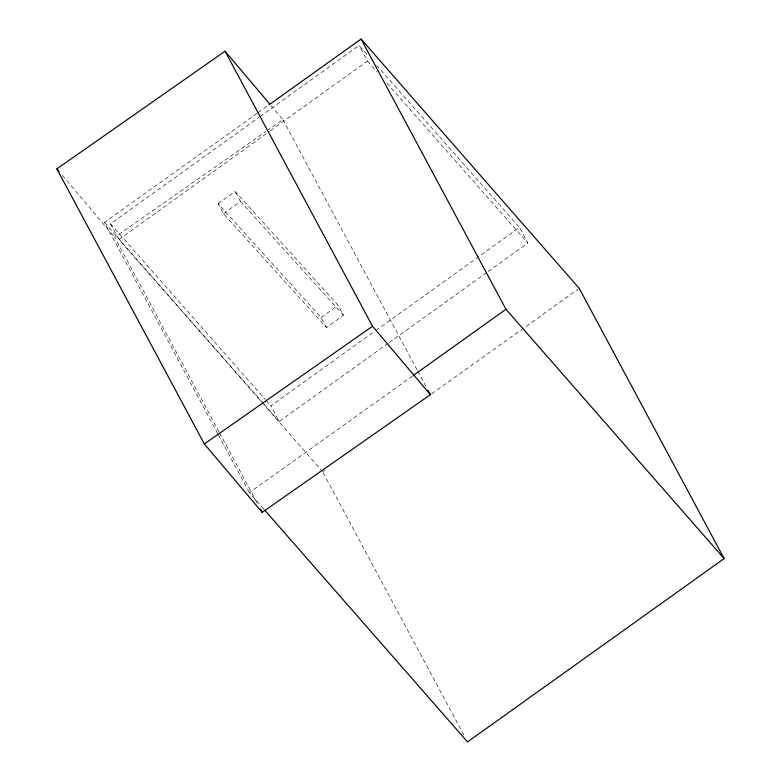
<?xml version="1.0" encoding="UTF-8"?>
<svg xmlns="http://www.w3.org/2000/svg" width="781" height="781" viewBox="0 0 781 781"><rect width="100%" height="100%" fill="white"/><g stroke="black" fill="none" stroke-linecap="round" stroke-linejoin="round"><path stroke-width="0.59" stroke-dasharray="3.9 2.93" d="M218.153 203.763L235.091 191.413L338.085 305.244L343.425 315.192L326.487 327.542L223.493 213.711L218.153 203.763L321.157 317.594L326.487 327.542M223.493 213.711L240.431 201.361L235.091 191.413M321.157 317.594L338.085 305.244M263.148 403.162L118.888 239.474L110.511 223.844L259.058 117.238M260.053 116.525L359.084 45.454L367.949 55.51M118.888 239.474L269.425 131.442M270.411 130.73L367.46 61.074L359.084 45.454M388.196 343.269L279.266 421.447L270.88 405.827L374.87 331.193M375.856 330.49L519.453 227.427L376.813 65.565M389.192 342.556L487.237 272.198M488.223 271.485L527.839 243.057L519.453 227.427M217.753 433.65L104.478 222.409L257.047 113.382M258.033 112.679L267.942 105.601M263.812 509.124L249.373 492.626L412.837 375.817M322.66 471.734L324.642 470.318M431.639 393.858L578.252 289.087M218.983 431.786L114.7 237.317L265.979 131.462M266.975 130.769L282.898 119.62L271.173 105.757M240.431 201.361L343.425 315.192M367.46 61.074L377.135 72.047M386.8 83.03L527.839 243.057M110.511 223.844L265.247 399.423M266.048 400.331L270.88 405.827M263.949 404.07L279.266 421.447M104.478 222.409L321.059 469.898M62.334 175.354L114.7 237.317M282.898 119.62L417.132 369.969M417.708 371.043L426.924 388.235M323.236 472.808L464.099 735.517M219.559 432.859L258.15 504.848M218.319 434.724L249.373 492.626"/><path stroke-width="1.17" d="M268.937 104.888L361.066 39.05L579.248 288.374L724.133 558.591L467.546 741.95L264.613 510.042M413.823 375.105L505.961 309.266L361.066 39.05M428.076 390.383L430.38 394.678L262.182 512.365L204.349 443.94L56.867 168.881L225.055 51.195L269.611 103.902M204.349 443.94L372.537 326.253L225.055 51.195M505.961 309.266L724.133 558.591M372.537 326.253L430.38 394.678M56.867 168.881L59.21 171.664M260.454 509.144L262.182 512.365"/></g></svg>
